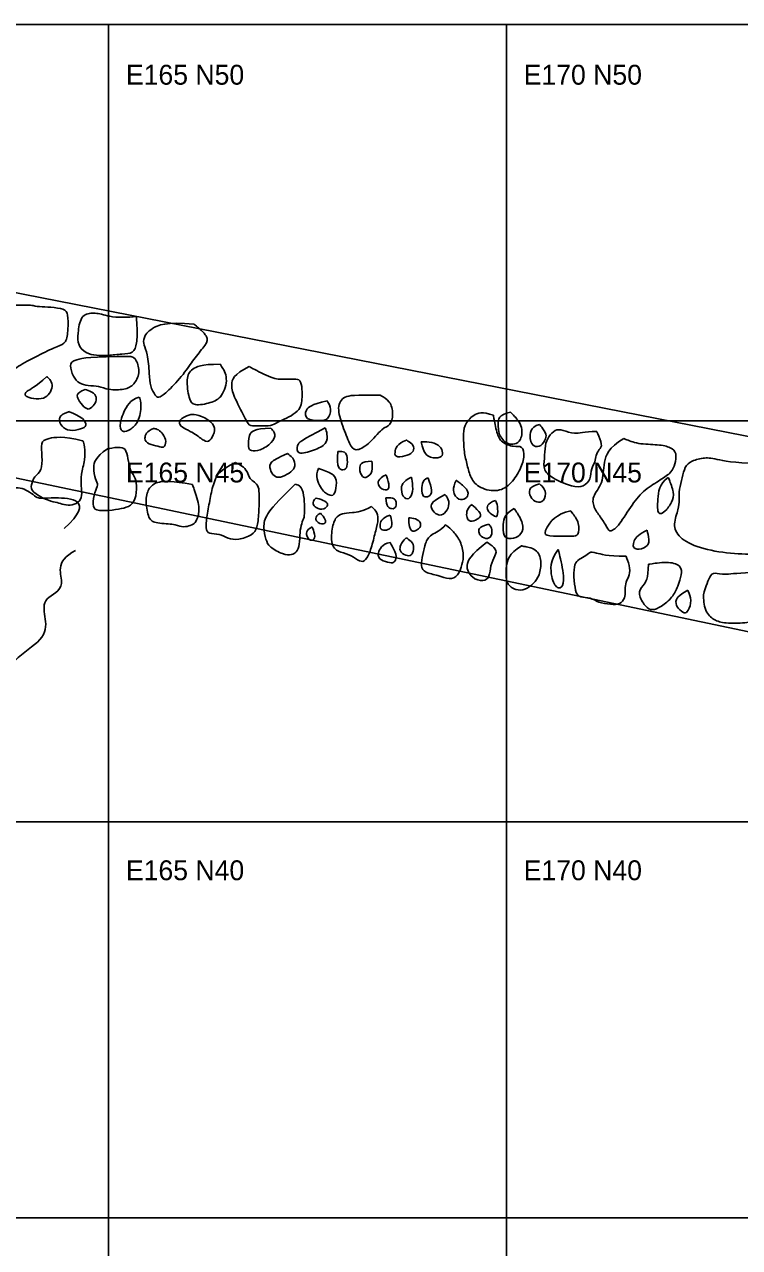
# Model space of a CAD drawing. Extents: x 132.5 to 190, y 19.6 to 50.
# Drawn here: x 163.94 to 172.93, y 34.61 to 49.98 of the extents above; entities that cross this region are included whole.
import ezdxf

# ---------------------------------------------------------------- set-up
doc = ezdxf.new("R2010")
doc.units = 0
for name, color, linetype in [('Building Outline', 7, 'Continuous'), ('Features', 7, 'Continuous'), ('Quadrat IDs', 7, 'Continuous'), ('Quadrat Outlines', 7, 'Continuous'), ('Stone Foundation', 7, 'Continuous')]:
    doc.layers.add(name, color=color, linetype=linetype)

msp = doc.modelspace()

# ---------------------------------------------------------------- linework, layer by layer
at = {"layer": 'Building Outline'}
for points in [[(183.607, 24.665), (155.634, 29.529), (159.5, 47.456), (186.262, 42.209)], [(180.686, 27.596), (158.331, 31.451), (160.944, 44.886), (183.607, 40.128)]]:
    msp.add_lwpolyline(points, close=True, dxfattribs=at)
at = {"layer": 'Features'}
msp.add_open_spline([(164.441, 43.644), (164.846, 44.01), (164.176, 44.045), (164.123, 43.999), (163.939, 44.168), (163.736, 44.151), (163.593, 44.099), (163.471, 44.12), (163.431, 44.305), (163.132, 44.235), (162.933, 44.13), (162.777, 44.431), (162.551, 44.171), (162.343, 44.437), (162.035, 44.475), (161.842, 44.382), (161.703, 44.574), (161.536, 44.594), (161.284, 44.644), (160.898, 44.66), (160.991, 44.339), (160.839, 44.212), (160.85, 43.994), (160.979, 43.829), (160.854, 43.547), (160.846, 43.299), (160.688, 43.142), (160.783, 42.841), (160.612, 42.565), (160.635, 42.286), (160.622, 41.995), (160.615, 41.732), (160.5, 41.337), (160.546, 41.162), (160.976, 40.988), (161.393, 41.219), (161.551, 40.909), (161.871, 40.97), (162.219, 40.983), (162.694, 40.817), (162.855, 41.097), (163.145, 41.025), (163.24, 41.435), (163.577, 41.71), (163.842, 42.037), (164.23, 42.275), (164.201, 42.543), (164.158, 42.78), (164.52, 42.886), (164.306, 43.231), (164.584, 43.367)], degree=3, dxfattribs=at)
at = {"layer": 'Quadrat Outlines'}
for p, q in [((154.999, 49.98), (189.999, 49.98)), ((164.999, 49.98), (164.999, 19.98)), ((169.999, 49.98), (169.999, 19.98)), ((189.999, 44.999), (154.999, 44.999)), ((189.999, 39.959), (154.999, 39.959)), ((189.999, 34.98), (154.999, 34.98))]:
    msp.add_line(p, q, dxfattribs=at)
at = {"layer": 'Stone Foundation'}
for points in [[(164.016, 46.453), (163.511, 46.453), (163.373, 46.453), (163.253, 46.369), (163.222, 46.268), (163.253, 46.057), (163.215, 45.922), (163.191, 45.805), (163.345, 45.615), (163.525, 45.491), (163.602, 45.491), (163.753, 45.601), (163.857, 45.685), (164.153, 45.843), (164.366, 45.94), (164.468, 45.971), (164.49, 46.146), (164.49, 46.349), (164.448, 46.405), (164.264, 46.429), (164.125, 46.429), (164.016, 46.453), (164.016, 46.453), (164.016, 46.453)], [(165.348, 46.31), (165.112, 46.284), (164.936, 46.332), (164.796, 46.362), (164.644, 46.325), (164.61, 46.087), (164.61, 45.948), (164.708, 45.844), (164.846, 45.817), (164.984, 45.817), (165.172, 45.84), (165.31, 45.84), (165.358, 45.967), (165.358, 46.168), (165.348, 46.31), (165.348, 46.31), (165.348, 46.31)], [(166.071, 46.214), (165.723, 46.248), (165.509, 46.153), (165.436, 46.042), (165.436, 45.95), (165.487, 45.857), (165.515, 45.574), (165.515, 45.436), (165.59, 45.304), (165.635, 45.278), (165.76, 45.385), (165.972, 45.617), (166.079, 45.793), (166.227, 45.958), (166.262, 46.053), (166.071, 46.214), (166.071, 46.214), (166.071, 46.214)], [(165.277, 45.806), (164.777, 45.806), (164.552, 45.767), (164.505, 45.705), (164.552, 45.548), (164.625, 45.465), (164.738, 45.437), (164.877, 45.437), (164.987, 45.385), (165.208, 45.385), (165.32, 45.45), (165.397, 45.591), (165.352, 45.78), (165.277, 45.806), (165.277, 45.806), (165.277, 45.806)], [(166.401, 45.709), (166.161, 45.709), (166.036, 45.649), (165.97, 45.54), (166.009, 45.261), (166.06, 45.181), (166.292, 45.222), (166.425, 45.289), (166.511, 45.54), (166.401, 45.709), (166.401, 45.709), (166.401, 45.709)], [(166.766, 45.679), (166.566, 45.585), (166.53, 45.441), (166.575, 45.299), (166.74, 44.98), (166.766, 44.933), (166.905, 44.933), (167.043, 44.933), (167.12, 44.98), (167.236, 45.029), (167.35, 45.094), (167.433, 45.181), (167.433, 45.409), (167.41, 45.52), (167.341, 45.52), (167.202, 45.52), (167.064, 45.52), (166.766, 45.679), (166.766, 45.679), (166.766, 45.679)], [(164.223, 45.553), (164.075, 45.418), (163.942, 45.368), (163.942, 45.304), (164.052, 45.272), (164.19, 45.272), (164.258, 45.34), (164.301, 45.43), (164.271, 45.508), (164.223, 45.553), (164.223, 45.553), (164.223, 45.553)], [(164.702, 45.392), (164.584, 45.349), (164.612, 45.261), (164.691, 45.164), (164.756, 45.13), (164.822, 45.203), (164.854, 45.276), (164.824, 45.351), (164.702, 45.392), (164.702, 45.392), (164.702, 45.392)], [(165.384, 45.297), (165.266, 45.259), (165.178, 45.098), (165.125, 44.909), (165.18, 44.851), (165.264, 44.879), (165.38, 44.973), (165.416, 45.207), (165.384, 45.297), (165.384, 45.297), (165.384, 45.297)], [(167.744, 45.25), (167.544, 45.202), (167.466, 45.141), (167.466, 45.003), (167.666, 45.003), (167.757, 45.003), (167.809, 45.15), (167.744, 45.25), (167.744, 45.25), (167.744, 45.25)], [(168.41, 45.32), (168.092, 45.32), (167.954, 45.32), (167.862, 45.172), (167.94, 44.932), (168.031, 44.693), (168.092, 44.606), (168.262, 44.689), (168.449, 44.924), (168.536, 44.924), (168.584, 45.085), (168.54, 45.25), (168.41, 45.32), (168.41, 45.32), (168.41, 45.32)], [(164.505, 45.113), (164.408, 45.083), (164.365, 45.029), (164.402, 44.924), (164.505, 44.864), (164.663, 44.894), (164.726, 44.935), (164.695, 45.027), (164.505, 45.113), (164.505, 45.113), (164.505, 45.113)], [(166.034, 45.079), (165.882, 45.029), (165.882, 44.939), (165.964, 44.892), (166.084, 44.84), (166.204, 44.735), (166.27, 44.735), (166.335, 44.849), (166.335, 44.958), (166.159, 45.07), (166.034, 45.079), (166.034, 45.079), (166.034, 45.079)], [(169.835, 45.067), (169.698, 45.117), (169.578, 45.08), (169.461, 44.939), (169.461, 44.8), (169.461, 44.632), (169.502, 44.46), (169.539, 44.299), (169.632, 44.16), (169.874, 44.095), (170.046, 44.186), (170.172, 44.369), (170.231, 44.547), (170.202, 44.693), (170.094, 44.663), (169.933, 44.723), (169.876, 44.837), (169.835, 45.067), (169.835, 45.067), (169.835, 45.067)], [(170.052, 45.106), (169.896, 45.072), (169.896, 44.963), (169.896, 44.824), (170.004, 44.7), (170.104, 44.7), (170.185, 44.739), (170.211, 44.943), (170.052, 45.106), (170.052, 45.106), (170.052, 45.106)], [(165.562, 44.903), (165.474, 44.868), (165.436, 44.761), (165.496, 44.705), (165.629, 44.679), (165.695, 44.649), (165.73, 44.735), (165.682, 44.836), (165.625, 44.89), (165.562, 44.903), (165.562, 44.903), (165.562, 44.903)], [(167.038, 44.905), (166.824, 44.905), (166.753, 44.821), (166.753, 44.654), (166.781, 44.617), (166.895, 44.617), (167.062, 44.724), (167.105, 44.834), (167.038, 44.905), (167.038, 44.905), (167.038, 44.905)], [(167.722, 44.911), (167.413, 44.75), (167.361, 44.697), (167.361, 44.559), (167.583, 44.628), (167.748, 44.702), (167.748, 44.84), (167.722, 44.911), (167.722, 44.911), (167.722, 44.911)], [(170.416, 44.95), (170.292, 44.924), (170.292, 44.743), (170.337, 44.671), (170.437, 44.671), (170.5, 44.776), (170.5, 44.845), (170.416, 44.95), (170.416, 44.95), (170.416, 44.95)], [(164.672, 44.747), (164.426, 44.809), (164.21, 44.774), (164.144, 44.734), (164.163, 44.547), (164.163, 44.367), (164.061, 44.299), (164.024, 44.19), (164.024, 44.107), (164.22, 43.998), (164.332, 43.975), (164.413, 43.951), (164.512, 43.928), (164.625, 43.966), (164.67, 44.053), (164.651, 44.178), (164.651, 44.317), (164.702, 44.508), (164.702, 44.688), (164.672, 44.747), (164.672, 44.747), (164.672, 44.747)], [(168.745, 44.754), (168.621, 44.713), (168.584, 44.578), (168.616, 44.536), (168.764, 44.56), (168.838, 44.613), (168.838, 44.693), (168.745, 44.754), (168.745, 44.754), (168.745, 44.754)], [(171.136, 44.863), (170.968, 44.863), (170.853, 44.817), (170.703, 44.889), (170.609, 44.889), (170.527, 44.8), (170.481, 44.693), (170.481, 44.521), (170.453, 44.375), (170.596, 44.264), (170.833, 44.164), (170.972, 44.164), (171.062, 44.264), (171.062, 44.403), (171.118, 44.48), (171.118, 44.565), (171.168, 44.643), (171.212, 44.684), (171.136, 44.863), (171.136, 44.863), (171.136, 44.863)], [(171.473, 44.776), (171.281, 44.66), (171.218, 44.475), (171.218, 44.206), (171.066, 44.043), (171.101, 43.89), (171.19, 43.779), (171.271, 43.649), (171.299, 43.592), (171.416, 43.677), (171.579, 43.956), (171.736, 44.136), (171.947, 44.26), (172.078, 44.351), (172.119, 44.449), (172.143, 44.593), (172.071, 44.665), (171.914, 44.702), (171.647, 44.702), (171.473, 44.776), (171.473, 44.776), (171.473, 44.776)], [(164.983, 44.646), (164.828, 44.541), (164.8, 44.406), (164.834, 44.256), (164.873, 44.193), (164.824, 44.11), (164.793, 43.932), (164.829, 43.867), (165.005, 43.867), (165.164, 43.894), (165.281, 43.923), (165.352, 44.044), (165.352, 44.237), (165.318, 44.312), (165.277, 44.357), (165.248, 44.484), (165.222, 44.632), (165.164, 44.677), (164.983, 44.646), (164.983, 44.646), (164.983, 44.646)], [(167.247, 44.589), (167.118, 44.523), (167.023, 44.486), (167.023, 44.385), (167.075, 44.298), (167.152, 44.276), (167.277, 44.343), (167.343, 44.398), (167.343, 44.51), (167.247, 44.589), (167.247, 44.589), (167.247, 44.589)], [(167.881, 44.61), (167.855, 44.399), (167.962, 44.367), (168.001, 44.41), (168.001, 44.549), (167.975, 44.613), (167.881, 44.61), (167.881, 44.61), (167.881, 44.61)], [(168.928, 44.734), (168.956, 44.586), (169.043, 44.528), (169.181, 44.528), (169.206, 44.593), (169.171, 44.684), (169.065, 44.732), (168.928, 44.734), (168.928, 44.734), (168.928, 44.734)], [(166.592, 44.473), (166.395, 44.381), (166.32, 44.242), (166.281, 44.049), (166.238, 43.836), (166.215, 43.632), (166.253, 43.577), (166.392, 43.577), (166.5, 43.519), (166.622, 43.493), (166.813, 43.564), (166.867, 43.647), (166.89, 43.832), (166.89, 44.066), (166.89, 44.171), (166.83, 44.231), (166.772, 44.263), (166.745, 44.362), (166.678, 44.435), (166.592, 44.473), (166.592, 44.473), (166.592, 44.473)], [(168.308, 44.489), (168.169, 44.489), (168.14, 44.397), (168.186, 44.28), (168.249, 44.28), (168.321, 44.356), (168.308, 44.489), (168.308, 44.489), (168.308, 44.489)], [(173.285, 44.46), (172.92, 44.46), (172.63, 44.515), (172.498, 44.543), (172.319, 44.495), (172.239, 44.423), (172.213, 44.284), (172.169, 44.136), (172.169, 43.998), (172.169, 43.897), (172.089, 43.697), (172.156, 43.529), (172.413, 43.394), (172.822, 43.322), (173.198, 43.322), (173.383, 43.268), (173.596, 43.177), (173.744, 43.144), (173.853, 43.299), (173.909, 43.538), (173.962, 43.684), (174.014, 43.786), (174.014, 44.04), (174.053, 44.212), (173.818, 44.38), (173.285, 44.46), (173.285, 44.46), (173.285, 44.46)], [(167.635, 44.399), (167.594, 44.306), (167.661, 44.138), (167.766, 44.056), (167.838, 44.056), (167.864, 44.184), (167.864, 44.323), (167.635, 44.399), (167.635, 44.399), (167.635, 44.399)], [(168.486, 44.319), (168.379, 44.269), (168.379, 44.169), (168.484, 44.112), (168.542, 44.156), (168.486, 44.319), (168.486, 44.319), (168.486, 44.319)], [(168.804, 44.288), (168.688, 44.232), (168.666, 44.13), (168.71, 44.014), (168.795, 44.014), (168.832, 44.138), (168.804, 44.288), (168.804, 44.288), (168.804, 44.288)], [(169.012, 44.282), (168.934, 44.254), (168.934, 44.084), (168.956, 44.038), (169.025, 44.038), (169.078, 44.106), (169.012, 44.282), (169.012, 44.282), (169.012, 44.282)], [(172.034, 44.286), (171.919, 44.212), (171.897, 43.988), (171.897, 43.805), (171.995, 43.851), (172.084, 43.977), (172.112, 44.09), (172.034, 44.286), (172.034, 44.286), (172.034, 44.286)], [(166.052, 44.198), (165.789, 44.242), (165.614, 44.242), (165.503, 44.162), (165.458, 44.019), (165.492, 43.779), (165.567, 43.706), (165.822, 43.706), (165.917, 43.657), (166.01, 43.675), (166.08, 43.699), (166.12, 43.774), (166.15, 43.925), (166.052, 44.198), (166.052, 44.198), (166.052, 44.198)], [(167.343, 44.203), (167.111, 43.971), (166.972, 43.817), (166.938, 43.658), (166.978, 43.499), (167.011, 43.414), (167.199, 43.311), (167.3, 43.311), (167.362, 43.341), (167.401, 43.435), (167.401, 43.602), (167.423, 43.71), (167.461, 43.785), (167.461, 43.877), (167.461, 44.016), (167.427, 44.179), (167.343, 44.203), (167.343, 44.203), (167.343, 44.203)], [(169.369, 44.249), (169.313, 44.147), (169.354, 44.025), (169.447, 43.995), (169.521, 44.043), (169.521, 44.134), (169.369, 44.249), (169.369, 44.249), (169.369, 44.249)], [(170.416, 44.204), (170.263, 44.173), (170.298, 44.019), (170.376, 43.973), (170.476, 43.973), (170.505, 44.125), (170.416, 44.204), (170.416, 44.204), (170.416, 44.204)], [(167.603, 44.027), (167.546, 43.975), (167.6, 43.884), (167.714, 43.884), (167.761, 43.936), (167.735, 43.99), (167.603, 44.027), (167.603, 44.027), (167.603, 44.027)], [(168.484, 44.029), (168.484, 43.919), (168.569, 43.877), (168.616, 43.914), (168.616, 43.997), (168.573, 44.034), (168.484, 44.029), (168.484, 44.029), (168.484, 44.029)], [(169.23, 44.071), (169.067, 43.993), (169.034, 43.91), (169.108, 43.825), (169.182, 43.797), (169.263, 43.875), (169.289, 43.986), (169.23, 44.071), (169.23, 44.071), (169.23, 44.071)], [(169.861, 43.995), (169.75, 43.962), (169.75, 43.858), (169.841, 43.808), (169.891, 43.771), (169.891, 43.942), (169.861, 43.995), (169.861, 43.995), (169.861, 43.995)], [(167.66, 43.839), (167.576, 43.791), (167.628, 43.697), (167.728, 43.697), (167.728, 43.759), (167.66, 43.839), (167.66, 43.839), (167.66, 43.839)], [(168.303, 43.921), (168.197, 43.86), (168.042, 43.838), (167.933, 43.838), (167.846, 43.786), (167.798, 43.627), (167.798, 43.377), (167.959, 43.34), (168.079, 43.288), (168.179, 43.212), (168.247, 43.255), (168.308, 43.418), (168.358, 43.627), (168.397, 43.768), (168.362, 43.869), (168.303, 43.921), (168.303, 43.921), (168.303, 43.921)], [(169.563, 43.945), (169.493, 43.89), (169.493, 43.752), (169.563, 43.723), (169.663, 43.775), (169.695, 43.823), (169.563, 43.945), (169.563, 43.945), (169.563, 43.945)], [(170.096, 43.897), (169.959, 43.818), (169.959, 43.653), (169.959, 43.515), (170.097, 43.515), (170.191, 43.566), (170.226, 43.703), (170.096, 43.897), (170.096, 43.897), (170.096, 43.897)], [(170.807, 43.866), (170.618, 43.829), (170.476, 43.618), (170.476, 43.547), (170.696, 43.547), (170.835, 43.547), (170.903, 43.547), (170.927, 43.71), (170.807, 43.866), (170.807, 43.866), (170.807, 43.866)], [(167.557, 43.665), (167.48, 43.626), (167.48, 43.526), (167.56, 43.478), (167.605, 43.539), (167.557, 43.665), (167.557, 43.665), (167.557, 43.665)], [(168.538, 43.812), (168.425, 43.777), (168.399, 43.664), (168.429, 43.62), (168.514, 43.62), (168.575, 43.681), (168.538, 43.812), (168.538, 43.812), (168.538, 43.812)], [(168.771, 43.779), (168.771, 43.579), (168.891, 43.625), (168.936, 43.688), (168.891, 43.766), (168.771, 43.779), (168.771, 43.779), (168.771, 43.779)], [(169.234, 43.692), (169.173, 43.62), (169.038, 43.57), (168.978, 43.464), (168.947, 43.318), (168.917, 43.17), (168.973, 43.085), (169.141, 43.059), (169.286, 42.998), (169.393, 43.042), (169.443, 43.198), (169.469, 43.309), (169.424, 43.49), (169.334, 43.607), (169.234, 43.692), (169.234, 43.692), (169.234, 43.692)], [(169.78, 43.697), (169.643, 43.671), (169.643, 43.575), (169.717, 43.516), (169.806, 43.516), (169.828, 43.64), (169.78, 43.697), (169.78, 43.697), (169.78, 43.697)], [(168.738, 43.527), (168.669, 43.46), (168.64, 43.353), (168.738, 43.299), (168.81, 43.299), (168.834, 43.377), (168.834, 43.466), (168.738, 43.527), (168.738, 43.527), (168.738, 43.527)], [(171.767, 43.623), (171.673, 43.584), (171.577, 43.481), (171.599, 43.368), (171.736, 43.394), (171.806, 43.457), (171.767, 43.623), (171.767, 43.623), (171.767, 43.623)], [(168.536, 43.47), (168.436, 43.449), (168.366, 43.318), (168.414, 43.24), (168.542, 43.212), (168.599, 43.212), (168.627, 43.314), (168.536, 43.47), (168.536, 43.47), (168.536, 43.47)], [(169.752, 43.473), (169.55, 43.307), (169.469, 43.177), (169.561, 43.016), (169.715, 42.97), (169.793, 43.035), (169.793, 43.174), (169.861, 43.309), (169.885, 43.383), (169.752, 43.473), (169.752, 43.473), (169.752, 43.473)], [(170.187, 43.425), (170.028, 43.327), (169.991, 43.168), (169.991, 42.937), (170.122, 42.866), (170.231, 42.866), (170.344, 42.953), (170.416, 43.048), (170.446, 43.238), (170.383, 43.392), (170.187, 43.425), (170.187, 43.425), (170.187, 43.425)], [(170.651, 43.381), (170.542, 43.248), (170.563, 42.996), (170.633, 42.892), (170.692, 42.892), (170.74, 43.005), (170.651, 43.381), (170.651, 43.381), (170.651, 43.381)], [(171.503, 43.296), (171.257, 43.296), (171.103, 43.349), (171.046, 43.349), (170.981, 43.29), (170.89, 43.248), (170.846, 43.181), (170.846, 42.985), (170.875, 42.82), (170.92, 42.779), (171.059, 42.779), (171.149, 42.713), (171.316, 42.687), (171.429, 42.687), (171.492, 42.77), (171.492, 42.857), (171.492, 42.948), (171.536, 43.037), (171.562, 43.135), (171.503, 43.296), (171.503, 43.296), (171.503, 43.296)], [(171.784, 43.194), (171.784, 43.014), (171.712, 42.922), (171.643, 42.829), (171.749, 42.652), (171.827, 42.609), (171.943, 42.657), (172.089, 42.776), (172.158, 42.918), (172.204, 43.07), (172.204, 43.168), (172.056, 43.235), (171.784, 43.194), (171.784, 43.194), (171.784, 43.194)], [(173.157, 43.09), (172.922, 43.09), (172.737, 43.053), (172.611, 43.098), (172.55, 43.048), (172.513, 42.916), (172.467, 42.839), (172.489, 42.598), (172.608, 42.487), (172.739, 42.452), (173.011, 42.452), (173.191, 42.496), (173.259, 42.585), (173.331, 42.794), (173.331, 42.994), (173.157, 43.09), (173.157, 43.09), (173.157, 43.09)], [(172.28, 42.868), (172.154, 42.8), (172.112, 42.718), (172.158, 42.635), (172.239, 42.57), (172.284, 42.598), (172.334, 42.744), (172.28, 42.868), (172.28, 42.868), (172.28, 42.868)]]:
    msp.add_open_spline(points, degree=3, dxfattribs=at)

# ---------------------------------------------------------------- texts
at = {"layer": 'Quadrat IDs'}
for s, p in [('E165 N50', (165.216, 49.223)), ('E170 N50', (170.216, 49.223)), ('E165 N45', (165.216, 44.223)), ('E170 N45', (170.216, 44.223)), ('E165 N40', (165.216, 39.223)), ('E170 N40', (170.216, 39.223))]:
    msp.add_text(s, height=0.25, dxfattribs=at).set_placement(p)

doc.saveas('drawing.dxf')
